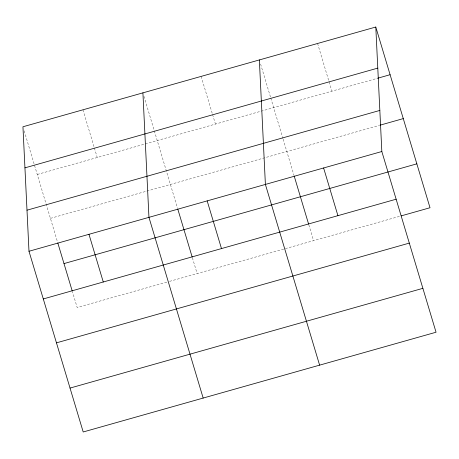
<?xml version="1.0" encoding="UTF-8"?>
<svg xmlns="http://www.w3.org/2000/svg" width="459" height="459" viewBox="0 0 459 459"><rect width="100%" height="100%" fill="white"/><g stroke="black" fill="none" stroke-linecap="round" stroke-linejoin="round"><path stroke-width="0.34" stroke-dasharray="2.29 1.72" d="M37.259 174.46L377.774 78.196M50.427 218.358L379.3 125.387M166.801 282.147L77.169 307.484L72.436 291.712M169.555 281.367L399.875 216.258M317.576 43.479L331.886 91.169M260.586 64.025L270.598 97.406M270.804 98.088L282.928 138.492M283.128 139.18L294.03 175.51M308.844 224.876L313.577 240.654M201.14 76.395L212.379 113.866M212.586 114.549L215.443 124.085M143.942 96.264L177.593 208.426M192.401 257.797L197.135 273.57M82.936 109.81L94.175 147.282M94.382 147.964L97.239 157.5M24.178 130.855L57.622 242.341"/><path stroke-width="0.69" d="M375.795 27.024L22.95 126.77L28.986 251.262L83.205 431.976L436.05 332.23L381.831 151.516L375.795 27.024L430.014 207.738L401.246 215.868M24.941 167.851L377.791 68.104M377.774 78.196L390.104 74.708M26.995 210.182L379.84 110.43M379.989 125.192L403.277 118.606M28.986 251.262L381.831 151.516M63.996 263.586L416.847 163.84M43.289 298.952L396.14 199.206M56.463 342.85L409.308 243.104M70.032 388.079L422.882 288.332M323.612 167.971L337.922 215.661M294.236 176.199L308.637 224.193M319.613 365.146L265.394 184.432L259.358 59.94M207.175 200.893L221.479 248.577M177.799 209.115L192.195 257.109M203.171 398.062L148.951 217.348L142.915 92.856M88.971 234.308L103.275 281.992M57.828 243.029L72.229 291.023"/></g></svg>
